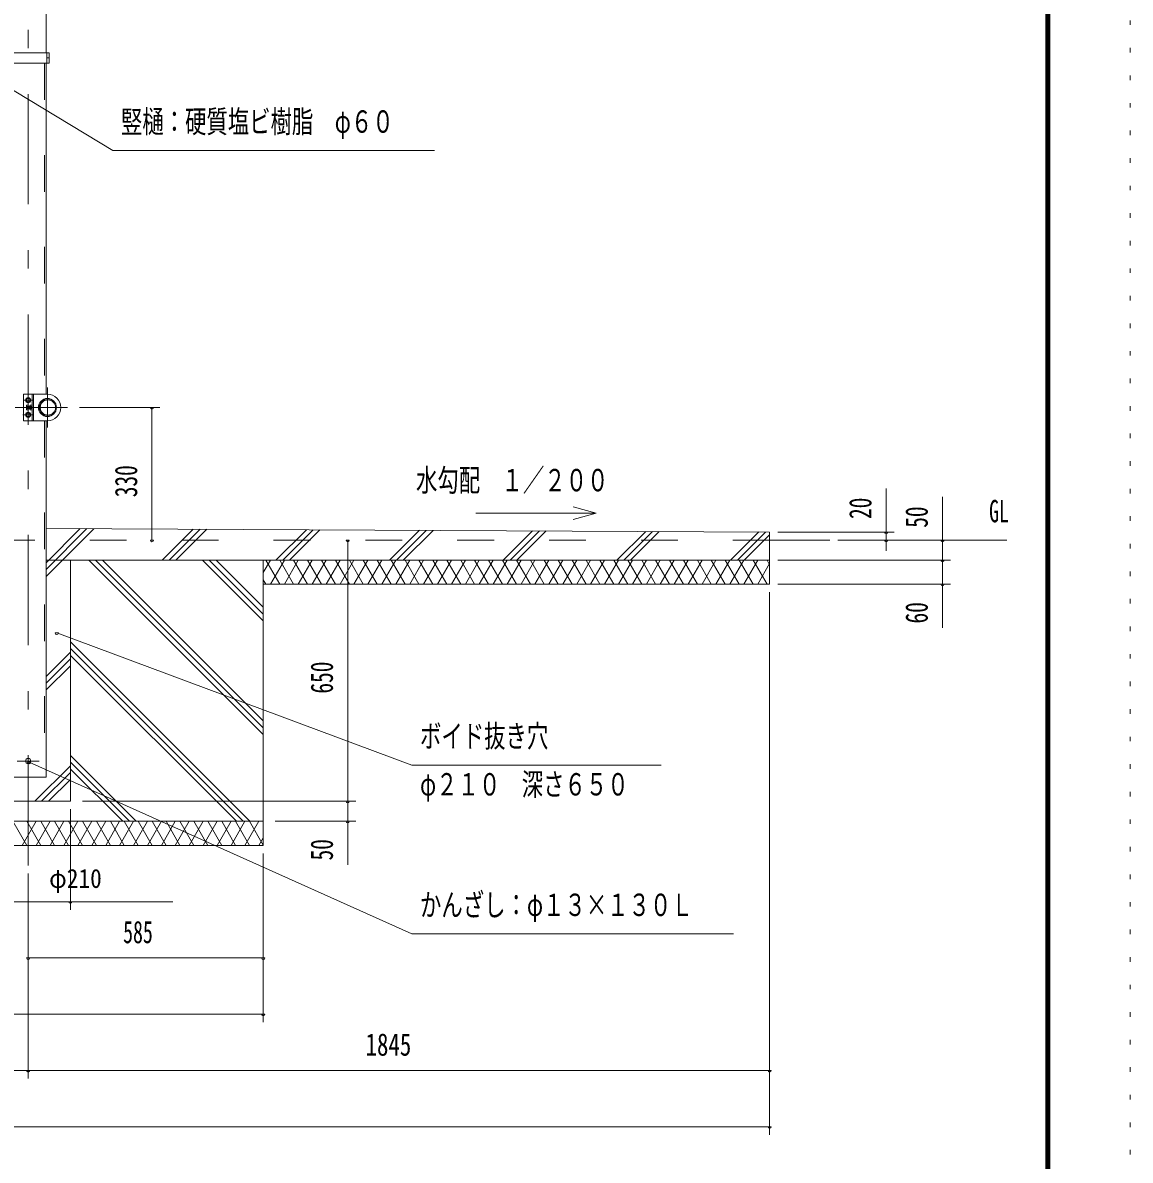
# Model space of a CAD drawing. Units: millimetres, scale not verified. Extents: x -32711 to 32716, y -14700 to 14700.
# Drawn here: x 23071 to 32716, y -3870 to 6040 of the extents above; entities that cross this region are included whole.
import ezdxf
from ezdxf.enums import TextEntityAlignment as Align

# ---------------------------------------------------------------- set-up
doc = ezdxf.new("R2010")
doc.units = ezdxf.units.MM
doc.header["$LTSCALE"] = 80
for name, pattern in [('USER2', [10, 4, -6]), ('USER3', [24, 12, -5, 2, -5]), ('USER4', [3, 0.5, -2.5])]:
    doc.linetypes.add(name, pattern=pattern)
for name, color, linetype, lineweight in [('0-6_2-02BOLD', 7, 'Continuous', 18), ('0-7_2-12HIDDEN', 3, 'USER2', 18), ('0-8_2-22CENTER', 3, 'USER3', 18), ('0-9_2-42THIN', 4, 'Continuous', 18), ('0-A_2-52DIM', 3, 'Continuous', 18), ('0-B_2-62HATCH', 2, 'Continuous', 18), ('0-C_F-F1PAPER', 5, 'Continuous', 18), ('0-D_F-E_J_ADD', 5, 'USER4', 18)]:
    doc.layers.add(name, color=color, linetype=linetype, lineweight=lineweight)
doc.styles.add('ＭＳ ゴシック', font='')
doc.styles.get('ＭＳ ゴシック').set_extended_font_data('MS Gothic')

msp = doc.modelspace()

# ---------------------------------------------------------------- linework, layer by layer
at = {"layer": '0-6_2-02BOLD'}
for p, q in [((23274.31, 5778.4), (23274.31, 7241.41)), ((23279.9, 5687.41), (23279.9, 5778.4)), ((23274.31, 2803.4), (23274.31, 5687.41)), ((23279.9, 5732.91), (23301.24, 5732.91)), ((23153.39, 2803.4), (23153.39, 2572.4)), ((23118.38, 2698.01), (23106.15, 2698.01)), ((23106.15, 2677.8), (23118.38, 2677.8)), ((23135.89, 2698.4), (23118.38, 2698.4)), ((23118.38, 2677.4), (23135.89, 2677.4)), ((23153.39, 2698.01), (23137.65, 2698.01)), ((23137.65, 2677.8), (23153.39, 2677.8)), ((23212.18, 2698.4), (23208.34, 2698.4)), ((23208.34, 2677.4), (23212.18, 2677.4)), ((23274.32, -532.1), (23274.31, 2572.4)), ((29575.88, 1532.9), (30100.88, 1532.9)), ((23274.31, 1357.9), (29575.88, 1357.9)), ((22962.46, -532.1), (23274.32, -532.1)), ((19915.89, -917.1), (25165.88, -917.1))]:
    msp.add_line(p, q, dxfattribs=at)
for points in [[(22059.65, 5778.4), (23301.24, 5778.4), (23301.24, 5687.41), (22059.65, 5687.41)], [(23286.38, 2572.4), (23076.39, 2572.4), (23076.39, 2803.4), (23286.38, 2803.4)], [(23153.39, 2667.7), (23137.65, 2667.7), (23135.89, 2670.75), (23135.89, 2705.05), (23137.65, 2708.11), (23153.39, 2708.11)], [(25165.88, 1147.9), (29575.88, 1147.9), (29575.88, 1602.9), (23274.31, 1634.25)], [(19915.89, -1127.1), (25165.88, -1127.1), (25165.88, 1357.9)], [(23485.88, 1357.9), (23485.88, -742.1), (22750.89, -742.1), (22750.89, 1357.9)]]:
    msp.add_lwpolyline(points, dxfattribs=at)
for points in [[(23118.38, 2730.69), (23100.88, 2740.8), (23100.88, 2761.01), (23118.38, 2771.11), (23135.89, 2761.01), (23135.89, 2740.8)], [(23106.15, 2667.7), (23118.38, 2667.7), (23118.38, 2708.11), (23106.15, 2708.11), (23104.39, 2705.05), (23104.39, 2670.75)], [(23212.18, 2677.41), (23215.68, 2680.9), (23215.68, 2694.9), (23212.18, 2698.4)], [(23100.88, 2614.8), (23100.88, 2635), (23118.38, 2645.11), (23135.89, 2635), (23135.89, 2614.8), (23118.38, 2604.69)]]:
    msp.add_lwpolyline(points, close=True, dxfattribs=at)
for centre, radius in [((23118.38, 2750.9), 21.88), ((23118.38, 2750.9), 17.15), ((23286.38, 2687.9), 78.75), ((23290.41, 2687.9), 74.72), ((23290.41, 2687.9), 66.67), ((23118.38, 2624.9), 21.88), ((23118.38, 2624.9), 17.15), ((23118.38, -392.1), 22.75)]:
    msp.add_circle(centre, radius, dxfattribs=at)
for centre, radius, start, end in [((23286.38, 2687.9), 115.5, 270, 90), ((23112.49, 2703.06), 8.11, 180, 218.54623), ((23134.17, 2687.91), 29.79, 160.17088, 199.83133), ((23112.5, 2672.75), 8.11, 141.46857, 180), ((23143.99, 2703.06), 8.11, 180, 218.53143), ((23165.67, 2687.9), 29.79, 160.16867, 199.82912), ((23143.99, 2672.75), 8.11, 141.45377, 180)]:
    msp.add_arc(centre, radius, start, end, dxfattribs=at)
at = {"layer": '0-7_2-12HIDDEN'}
for p, q in [((23259.61, 7241.41), (23259.61, 5778.4)), ((23259.61, 5687.41), (23259.61, 2803.4)), ((23164.59, 2572.4), (23164.59, 2803.4)), ((23259.61, 2572.4), (23259.63, -532.1)), ((29575.88, 1532.9), (15505.88, 1532.9))]:
    msp.add_line(p, q, dxfattribs=at)
at = {"layer": '0-8_2-22CENTER'}
for p, q in [((23118.38, -1302.1), (23118.38, 7241.41)), ((23286.38, 2862.9), (23286.38, 2512.9)), ((23006.39, 2687.9), (23461.38, 2687.9)), ((23162.14, 2750.9), (23074.63, 2750.9)), ((23072.35, 2624.9), (23162.14, 2624.9)), ((23213.59, -392.1), (23023.18, -392.1))]:
    msp.add_line(p, q, dxfattribs=at)
at = {"layer": '0-9_2-42THIN'}
for p, q in [((23118.38, 2695.6), (23135.89, 2695.6)), ((23135.89, 2680.2), (23118.38, 2680.2)), ((23214.98, 2695.6), (23208.01, 2695.6)), ((23208.01, 2680.2), (23214.98, 2680.2))]:
    msp.add_line(p, q, dxfattribs=at)
at = {"layer": '0-A_2-52DIM'}
for p, q in [((23566.38, 2687.9), (24266.38, 2687.9)), ((24210.38, 2687.9), (24182.38, 2687.9)), ((24196.38, 2687.9), (24196.38, 1532.9)), ((30590.88, 1438.97), (30590.88, 1980.9)), ((31080.89, 1910.9), (31080.89, 769.9)), ((28066.3, 1767.69), (27016.3, 1767.69)), ((29645.88, 1602.9), (30660.88, 1602.9)), ((30604.88, 1602.9), (30576.88, 1602.9)), ((24210.39, 1532.9), (24182.39, 1532.9)), ((25914.88, 1532.9), (25886.88, 1532.9)), ((25900.88, 1532.9), (25900.88, -1295.1)), ((31640.89, 1532.9), (30170.88, 1532.9)), ((30604.88, 1532.9), (30576.88, 1532.9)), ((31094.89, 1532.9), (31066.89, 1532.9)), ((31150.88, 1357.9), (29645.88, 1357.9)), ((31094.89, 1357.9), (31066.89, 1357.9)), ((29645.88, 1147.9), (31150.88, 1147.9)), ((31094.89, 1147.9), (31066.89, 1147.9)), ((29575.88, -3647.09), (29575.88, 1077.9)), ((23381.84, 723.56), (23353.84, 723.56)), ((23139.9, -402.52), (23111.9, -402.52)), ((23590.88, -742.1), (25970.88, -742.1)), ((25914.88, -742.1), (25886.88, -742.1)), ((23485.88, -1687.1), (23485.88, -812.1)), ((25970.88, -917.1), (25270.89, -917.1)), ((25914.88, -917.1), (25886.88, -917.1)), ((25165.88, -1197.1), (25165.88, -2667.1)), ((23118.38, -3157.09), (23118.38, -1372.1)), ((22663.39, -1617.1), (24378.38, -1617.1)), ((23499.88, -1617.1), (23471.88, -1617.1)), ((23132.39, -2107.1), (23104.39, -2107.1)), ((25165.88, -2107.1), (23118.38, -2107.1)), ((25179.88, -2107.1), (25151.88, -2107.1)), ((25165.88, -2597.1), (19915.89, -2597.1)), ((25179.88, -2597.1), (25151.88, -2597.1)), ((29575.88, -3087.09), (15505.88, -3087.09)), ((23132.39, -3087.09), (23104.39, -3087.09)), ((29589.88, -3087.09), (29561.88, -3087.09)), ((15505.88, -3577.09), (29575.88, -3577.09)), ((29589.88, -3577.09), (29561.88, -3577.09))]:
    msp.add_line(p, q, dxfattribs=at)
for points in [[(26656.24, 4926.09), (23856.24, 4926.09), (22024.84, 6033)], [(27863.46, 1822.04), (28066.3, 1767.69), (27863.46, 1713.33)], [(23367.84, 723.56), (26460.88, -427.1), (28630.88, -427.1)], [(23125.9, -402.52), (26460.88, -1897.1), (29260.88, -1897.1)]]:
    msp.add_lwpolyline(points, dxfattribs=at)
for centre in [(24196.38, 2687.9), (30590.88, 1602.9), (24196.39, 1532.9), (25900.88, 1532.9), (30590.88, 1532.9), (31080.89, 1532.9), (31080.89, 1357.9), (31080.89, 1147.9), (23367.84, 723.56), (23125.9, -402.52), (25900.88, -742.1), (25900.88, -917.1), (23485.88, -1617.1), (23118.39, -2107.1), (25165.88, -2107.1), (25165.88, -2597.1), (23118.39, -3087.09), (29575.88, -3087.09), (29575.88, -3577.09)]:
    msp.add_arc(centre, 14, 180, 0, dxfattribs=at)
at = {"layer": '0-B_2-62HATCH'}
for p, q in [((23274.31, 1335.78), (23571.32, 1632.78)), ((23630.41, 1632.48), (23274.31, 1276.38)), ((23274.32, 1216.99), (23689.52, 1632.19)), ((24286.39, 1357.9), (24556.36, 1627.88)), ((24615.47, 1627.58), (24345.79, 1357.9)), ((24405.18, 1357.9), (24674.57, 1627.29)), ((25276.33, 1357.9), (25541.41, 1622.97)), ((25335.73, 1357.9), (25600.51, 1622.68)), ((25659.62, 1622.39), (25395.13, 1357.9)), ((26266.29, 1357.9), (26526.46, 1618.07)), ((26585.56, 1617.78), (26325.69, 1357.9)), ((26385.08, 1357.9), (26644.66, 1617.49)), ((27256.23, 1357.9), (27511.51, 1613.17)), ((27570.61, 1612.88), (27315.63, 1357.9)), ((27375.03, 1357.9), (27629.72, 1612.59)), ((28246.19, 1357.9), (28496.55, 1608.27)), ((28555.66, 1607.98), (28305.58, 1357.9)), ((28364.98, 1357.9), (28614.76, 1607.68)), ((29236.13, 1357.9), (29481.61, 1603.37)), ((29540.7, 1603.08), (29295.53, 1357.9)), ((29354.93, 1357.9), (29575.88, 1578.86)), ((23646.43, 1357.9), (25165.88, -161.55)), ((23705.83, 1357.9), (25165.88, -102.15)), ((25165.88, -42.75), (23765.23, 1357.9)), ((24636.39, 1357.9), (25165.88, 828.4)), ((24695.78, 1357.9), (25165.88, 887.8)), ((25165.88, 947.2), (24755.18, 1357.9)), ((25165.88, 1249.55), (25228.44, 1357.9)), ((25188.03, 1357.9), (25309.27, 1147.9)), ((25349.69, 1357.9), (25228.44, 1147.9)), ((25430.52, 1147.9), (25309.28, 1357.9)), ((25349.69, 1147.9), (25470.92, 1357.9)), ((25430.52, 1357.9), (25551.75, 1147.9)), ((25592.17, 1357.9), (25470.92, 1147.9)), ((25673, 1147.9), (25551.76, 1357.9)), ((25592.17, 1147.9), (25713.41, 1357.9)), ((25673, 1357.9), (25794.24, 1147.9)), ((25834.66, 1357.9), (25713.41, 1147.9)), ((25915.49, 1147.9), (25794.24, 1357.9)), ((25834.66, 1147.9), (25955.9, 1357.9)), ((25915.49, 1357.9), (26036.73, 1147.9)), ((26077.15, 1357.9), (25955.91, 1147.9)), ((26157.97, 1147.9), (26036.73, 1357.9)), ((26077.15, 1147.9), (26198.39, 1357.9)), ((26157.97, 1357.9), (26279.22, 1147.9)), ((26319.63, 1357.9), (26198.39, 1147.9)), ((26400.46, 1147.9), (26279.22, 1357.9)), ((26319.63, 1147.9), (26440.88, 1357.9)), ((26400.46, 1357.9), (26521.71, 1147.9)), ((26562.12, 1357.9), (26440.88, 1147.9)), ((26642.95, 1147.9), (26521.71, 1357.9)), ((26562.12, 1147.9), (26683.37, 1357.9)), ((26642.96, 1357.9), (26764.2, 1147.9)), ((26804.6, 1357.9), (26683.37, 1147.9)), ((26885.43, 1147.9), (26764.2, 1357.9)), ((26804.6, 1147.9), (26925.85, 1357.9)), ((26885.44, 1357.9), (27006.68, 1147.9)), ((27047.09, 1357.9), (26925.85, 1147.9)), ((27127.93, 1147.9), (27006.68, 1357.9)), ((27047.1, 1147.9), (27168.34, 1357.9)), ((27127.93, 1357.9), (27249.17, 1147.9)), ((27289.59, 1357.9), (27168.34, 1147.9)), ((27249.17, 1357.9), (27370.42, 1147.9)), ((27289.59, 1147.9), (27410.83, 1357.9)), ((27491.65, 1147.9), (27370.42, 1357.9)), ((27410.83, 1147.9), (27532.07, 1357.9)), ((27491.65, 1357.9), (27612.9, 1147.9)), ((27653.31, 1357.9), (27532.07, 1147.9)), ((27734.14, 1147.9), (27612.9, 1357.9)), ((27653.31, 1147.9), (27774.56, 1357.9)), ((27734.15, 1357.9), (27855.39, 1147.9)), ((27895.8, 1357.9), (27774.56, 1147.9)), ((27976.63, 1147.9), (27855.39, 1357.9)), ((27895.81, 1147.9), (28017.05, 1357.9)), ((27976.64, 1357.9), (28097.88, 1147.9)), ((28138.28, 1357.9), (28017.05, 1147.9)), ((28097.88, 1357.9), (28219.12, 1147.9)), ((28138.29, 1147.9), (28259.53, 1357.9)), ((28340.36, 1147.9), (28219.12, 1357.9)), ((28259.53, 1147.9), (28380.78, 1357.9)), ((28340.36, 1357.9), (28461.61, 1147.9)), ((28502.02, 1357.9), (28380.78, 1147.9)), ((28582.85, 1147.9), (28461.61, 1357.9)), ((28502.02, 1147.9), (28623.27, 1357.9)), ((28582.85, 1357.9), (28704.1, 1147.9)), ((28744.51, 1357.9), (28623.27, 1147.9)), ((28825.33, 1147.9), (28704.1, 1357.9)), ((28744.51, 1147.9), (28865.75, 1357.9)), ((28825.34, 1357.9), (28946.58, 1147.9)), ((28986.99, 1357.9), (28865.75, 1147.9)), ((29067.82, 1147.9), (28946.58, 1357.9)), ((28987, 1147.9), (29108.24, 1357.9)), ((29067.83, 1357.9), (29189.07, 1147.9)), ((29229.48, 1357.9), (29108.24, 1147.9)), ((29310.32, 1147.9), (29189.07, 1357.9)), ((29229.49, 1147.9), (29350.73, 1357.9)), ((29310.32, 1357.9), (29431.56, 1147.9)), ((29471.97, 1357.9), (29350.73, 1147.9)), ((29431.56, 1357.9), (29552.8, 1147.9)), ((29471.97, 1147.9), (29575.88, 1327.88)), ((29575.88, 1317.92), (29552.8, 1357.9)), ((25188.03, 1147.9), (25165.88, 1186.26)), ((23485.88, 647.3), (25050.28, -917.1)), ((23485.88, 557.4), (23274.32, 345.83)), ((23274.32, 286.44), (23485.88, 498)), ((24990.88, -917.1), (23485.88, 587.9)), ((24931.48, -917.1), (23485.88, 528.5)), ((23485.88, 438.6), (23274.32, 227.04)), ((24060.33, -917.1), (23485.88, -342.65)), ((23485.88, -432.55), (23176.33, -742.1)), ((23235.73, -742.1), (23485.88, -491.95)), ((23485.88, -402.05), (24000.93, -917.1)), ((23941.54, -917.1), (23485.88, -461.45)), ((23485.88, -551.35), (23295.13, -742.1)), ((22985.44, -917.1), (23106.68, -1127.1)), ((23066.27, -1127.1), (23187.51, -917.1)), ((23227.92, -1127.1), (23106.69, -917.1)), ((23308.75, -917.1), (23187.5, -1127.1)), ((23227.92, -917.1), (23349.17, -1127.1)), ((23308.75, -1127.1), (23430, -917.1)), ((23470.41, -1127.1), (23349.17, -917.1)), ((23551.24, -917.1), (23429.99, -1127.1)), ((23470.41, -917.1), (23591.66, -1127.1)), ((23551.24, -1127.1), (23672.49, -917.1)), ((23712.9, -1127.1), (23591.66, -917.1)), ((23793.72, -917.1), (23672.49, -1127.1)), ((23712.9, -917.1), (23834.14, -1127.1)), ((23793.72, -1127.1), (23914.97, -917.1)), ((23955.38, -1127.1), (23834.14, -917.1)), ((24036.21, -917.1), (23914.97, -1127.1)), ((23955.38, -917.1), (24076.63, -1127.1)), ((24036.21, -1127.1), (24157.46, -917.1)), ((24197.87, -1127.1), (24076.63, -917.1)), ((24278.7, -917.1), (24157.46, -1127.1)), ((24197.87, -917.1), (24319.11, -1127.1)), ((24278.7, -1127.1), (24399.95, -917.1)), ((24440.36, -1127.1), (24319.12, -917.1)), ((24521.18, -917.1), (24399.95, -1127.1)), ((24440.36, -917.1), (24561.6, -1127.1)), ((24521.18, -1127.1), (24642.43, -917.1)), ((24682.84, -1127.1), (24561.6, -917.1)), ((24763.68, -917.1), (24642.43, -1127.1)), ((24682.84, -917.1), (24804.09, -1127.1)), ((24763.68, -1127.1), (24884.92, -917.1)), ((24925.34, -1127.1), (24804.09, -917.1)), ((25006.17, -917.1), (24884.92, -1127.1)), ((25046.58, -1127.1), (24925.34, -917.1)), ((25127.4, -917.1), (25006.17, -1127.1)), ((25046.58, -917.1), (25165.88, -1123.74)), ((25127.4, -1127.1), (25165.88, -1060.45))]:
    msp.add_line(p, q, dxfattribs=at)
at = {"layer": '0-C_F-F1PAPER'}
for points in [[(32016, -14000), (32016, 14140), (-8164, 14140), (-8164, -14000)], [(32012.5, -13996.5), (32012.5, 14136.5), (-8160.5, 14136.5), (-8160.5, -13996.5)], [(32009, -13993), (-8157, -13993), (-8157, 14133), (32009, 14133)], [(32005.5, -13989.5), (32005.5, 14129.5), (-8153.5, 14129.5), (-8153.5, -13989.5)], [(32002, -13986), (-8150, -13986), (-8150, 14126), (32002, 14126)], [(31998.5, -13982.5), (31998.5, 14122.5), (-8146.5, 14122.5), (-8146.5, -13982.5)], [(31995, -13979), (-8143, -13979), (-8143, 14119), (31995, 14119)], [(31991.5, -13975.5), (31991.5, 14115.5), (-8139.5, 14115.5), (-8139.5, -13975.5)], [(31988, -13972), (31988, 14112), (-8136, 14112), (-8136, -13972)], [(31984.5, -13968.5), (31984.5, 14108.5), (-8132.5, 14108.5), (-8132.5, -13968.5)], [(31981, -13965), (-8129, -13965), (-8129, 14105), (31981, 14105)]]:
    msp.add_lwpolyline(points, close=True, dxfattribs=at)
at = {"layer": '0-D_F-E_J_ADD'}
msp.add_lwpolyline([(32716, -14700), (-8864, -14700), (-8864, 14700), (32716, 14700)], close=True, dxfattribs=at)

# ---------------------------------------------------------------- texts
at = {"layer": '0-A_2-52DIM', "color": 7, "style": 'ＭＳ ゴシック'}
for s, height, width, p in [('竪樋：硬質塩ビ樹脂\u3000φ６０', 195, 0.7, (23926.24, 5022.7)), ('水勾配\u3000１／２００', 195, 0.7, (26496.15, 1899.29)), ('GL', 195, 0.65, (31486.88, 1629.5)), ('ボイド抜き穴', 195, 0.7, (26530.88, -330.5)), ('φ２１０\u3000深さ６５０', 195, 0.7, (26530.89, -750.5)), ('φ210', 165.8, 0.9, (23300.67, -1547.1)), ('かんざし：φ１３×１３０Ｌ', 195, 0.7, (26530.88, -1800.5)), ('585', 195, 0.65, (23945.48, -2037.1)), ('1845', 195, 0.75, (26056.83, -3017.09))]:
    msp.add_text(s, height=height, dxfattribs=dict(at, width=width)).set_placement(p, align=Align.BOTTOM_LEFT)
at = {"layer": '0-A_2-52DIM', "color": 7, "style": 'ＭＳ ゴシック', "width": 0.7}
for s, p in [('330', (24126.39, 1906.37)), ('20', (30520.88, 1716.77)), ('50', (31010.89, 1640.19)), ('60', (31010.89, 806.59)), ('650', (25830.89, 195.69)), ('50', (25830.89, -1257.81))]:
    msp.add_text(s, height=195, rotation=90, dxfattribs=at).set_placement(p, align=Align.BOTTOM_LEFT)

doc.saveas('drawing.dxf')
